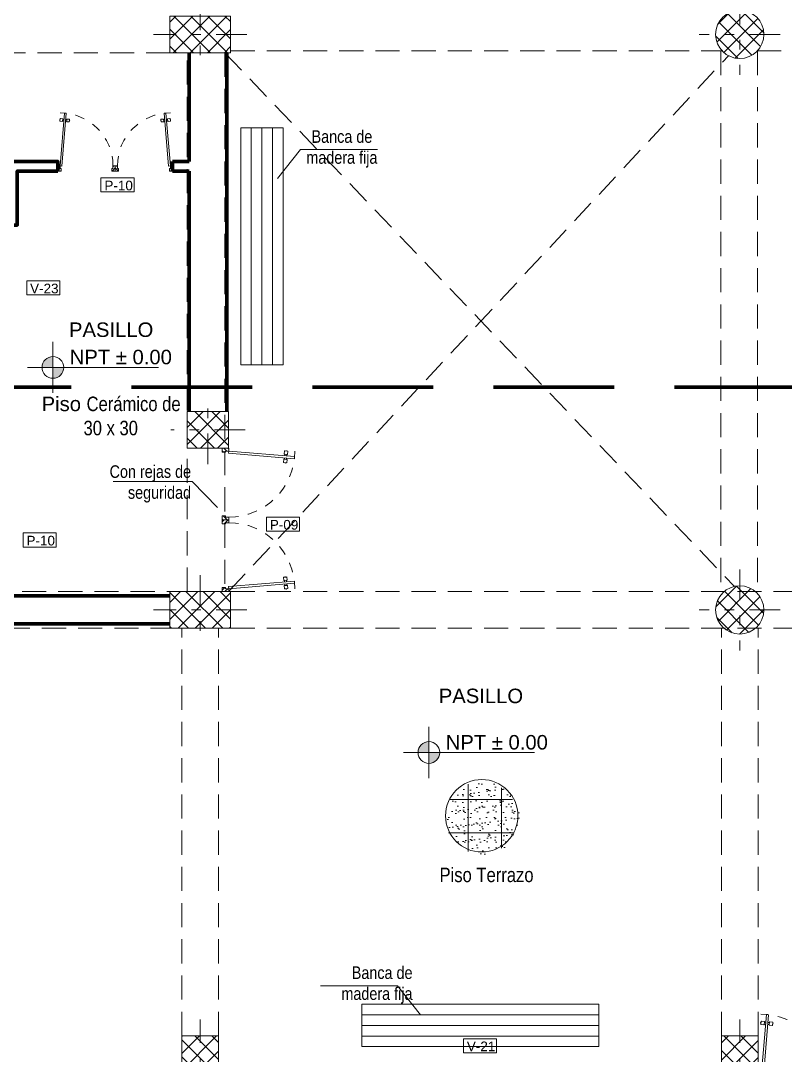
# Model space of a CAD drawing. Header units: inches. Extents: x 140 to 978, y -82 to 38.
# Drawn here: x 619.91 to 627.83, y -2.14 to 8.57 of the extents above; entities that cross this region are included whole.
import ezdxf

# ---------------------------------------------------------------- set-up
doc = ezdxf.new("R2010")
doc.units = ezdxf.units.IN
doc.header["$MEASUREMENT"] = 0
for name, pattern in [('CONTINUA', [0]), ('DASHDOT2', [12.7, 6.35, -3.175, 0, -3.175]), ('DASHED', [0.75, 0.5, -0.25]), ('DASHED2', [0.375, 0.25, -0.125])]:
    doc.linetypes.add(name, pattern=pattern)
for name, color, linetype, lineweight in [('UNSAAC-COLUMNA', 24, 'Continuous', 0), ('UNSAAC-COTA', 48, 'Continuous', 0), ('UNSAAC-EJE COLUMNA', 22, 'DASHDOT2', 0), ('UNSAAC-LINEA DE CORTE', 7, 'Continuous', 70), ('UNSAAC-LLAMADOS', 88, 'Continuous', 0), ('UNSAAC-MUEBLE', 254, 'Continuous', 0), ('UNSAAC-MUROS', 7, 'Continuous', 70), ('UNSAAC-PROYECCIONES', 38, 'DASHED2', 0), ('UNSAAC-TEXTOS', 250, 'Continuous', 0), ('UNSAAC-TEXTURAS', 250, 'Continuous', 0)]:
    doc.layers.add(name, color=color, linetype=linetype, lineweight=lineweight)
doc.styles.add('5mm', font='GOTHIC.TTF', dxfattribs={"height": 5})
doc.styles.add('narrow', font='')
doc.styles.get("Standard").update_dxf_attribs({"font": 'arial.ttf'})
doc.styles.get('narrow').set_extended_font_data('Arial Narrow', italic=True)

# ---------------------------------------------------------------- blocks, each defined once
blk = doc.blocks.new('PRTX80')
at = {"layer": 'UNSAAC-TEXTOS'}
h = blk.add_hatch(dxfattribs=at)
h.set_pattern_fill('ANSI31', color=256, scale=0.01, style=0)
h.set_pattern_definition([(45, (-1.629623, -4.234902), (-0.02245064, 0.02245064), [])])
h.paths.add_polyline_path([(-0.755, 0.036), (-0.8, 0.036), (-0.8, -0.036), (-0.769, -0.036), (-0.769, 0), (-0.755, 0)])
h.paths.add_polyline_path([(0, 0.036), (-0.045, 0.036), (-0.045, 0), (-0.032, 0), (-0.032, -0.036), (0, -0.036)])
at = {"layer": 'UNSAAC-PROYECCIONES', "ltscale": 0.15}
blk.add_arc((-0.032, -0.036), 0.737, 180, 270, dxfattribs=at)
at = {"layer": 'UNSAAC-TEXTOS'}
for p, q in [((-0.165, -0.662), (-0.166, -0.669)), ((-0.162, -0.67), (-0.166, -0.669)), ((-0.162, -0.662), (-0.165, -0.662)), ((-0.161, -0.651), (-0.163, -0.681)), ((-0.13, -0.688), (-0.16, -0.685)), ((-0.127, -0.65), (-0.157, -0.648)), ((-0.124, -0.658), (-0.126, -0.68)), ((-0.126, -0.68), (-0.126, -0.684)), ((-0.11, -0.682), (-0.126, -0.68)), ((-0.123, -0.654), (-0.124, -0.658)), ((-0.108, -0.659), (-0.124, -0.658)), ((-0.085, -0.684), (-0.07, -0.685)), ((-0.083, -0.661), (-0.068, -0.663)), ((-0.068, -0.663), (-0.07, -0.685)), ((-0.07, -0.685), (-0.07, -0.689)), ((-0.068, -0.659), (-0.068, -0.663)), ((-0.064, -0.655), (-0.034, -0.658)), ((-0.03, -0.662), (-0.033, -0.692)), ((-0.032, -0.681), (-0.028, -0.681)), ((-0.031, -0.673), (-0.028, -0.673)), ((-0.028, -0.673), (-0.028, -0.681)), ((-0.067, -0.693), (-0.037, -0.695))]:
    blk.add_line(p, q, dxfattribs=at)
for points in [[(-0.8, 0.036), (-0.755, 0.036), (-0.755, 0), (-0.769, 0), (-0.769, -0.036), (-0.8, -0.036), (-0.8, 0.036)], [(-0.045, 0.036), (0, 0.036), (0, -0.036), (-0.032, -0.036), (-0.032, 0), (-0.045, 0), (-0.045, 0.036)]]:
    blk.add_lwpolyline(points, dxfattribs=at)
blk.add_lwpolyline([(-0.056, -0.034), (-0.032, -0.036), (-0.093, -0.77), (-0.117, -0.768)], close=True, dxfattribs=at)
for centre, start, end in [((-0.16, -0.681), 175.2462, 265.2462), ((-0.157, -0.651), 85.2462, 175.2462), ((-0.13, -0.684), 265.2462, 355.2462), ((-0.127, -0.654), 355.2462, 85.2462), ((-0.067, -0.689), 175.2462, 265.2462), ((-0.064, -0.659), 85.2462, 175.2462), ((-0.034, -0.662), 355.2462, 85.2462), ((-0.037, -0.691), 265.2462, 355.2462)]:
    blk.add_arc(centre, 0.00375, start, end, dxfattribs=at)
blk = doc.blocks.new('A$C1DC20D96')
at = {"layer": 'UNSAAC-MUEBLE', "xscale": -1.167239801663273, "yscale": 1.167239801663273, "zscale": 1.167239801663273, "rotation": 180}
blk.add_blockref('PRTX80', (0, 0.034), dxfattribs=at)
blk = doc.blocks.new('c7')
at = {"layer": 'UNSAAC-TEXTURAS'}
h = blk.add_hatch(dxfattribs=at)
h.set_pattern_fill('ANSI37', color=256)
h.set_pattern_definition([(45, (-861.40334, -189.35103), (-0.088388348, 0.088388348), []), (135, (-861.40334, -189.35103), (-0.088388348, -0.088388348), [])])
h.paths.add_polyline_path([(0, 0.25), (0, 0), (0.25, 0, 0.414214)])
h.paths.add_polyline_path([(0, -0.25, 0.414214), (0.25, 0), (0, 0)])
h.paths.add_polyline_path([(0, -0.25), (0, 0), (-0.25, 0, 0.414214)])
h.paths.add_polyline_path([(0, 0), (0, 0.25, 0.414214), (-0.25, 0)])
at = {"layer": 'UNSAAC-COLUMNA'}
blk.add_circle((0, 0), 0.25, dxfattribs=at)
at = {"layer": 'UNSAAC-EJE COLUMNA', "ltscale": 0.05}
for p, q in [((0, 0.42), (0, -0.42)), ((0.42, 0), (-0.42, 0))]:
    blk.add_line(p, q, dxfattribs=at)
blk = doc.blocks.new('c')
at = {"layer": 'UNSAAC-TEXTURAS'}
h = blk.add_hatch(dxfattribs=at)
h.set_pattern_fill('ANSI37', color=256)
h.set_pattern_definition([(45, (-855.58834, -178.38853), (-0.088388348, 0.088388348), []), (135, (-855.58834, -178.38853), (-0.088388348, -0.088388348), [])])
h.paths.add_polyline_path([(0.19, 0.635), (0, 0.635), (0, 0.316), (0.19, 0.316)])
h.paths.add_polyline_path([(0.19, 0.316), (0.38, 0.316), (0.38, 0.635), (0.19, 0.635)])
h.paths.add_polyline_path([(0.19, 0), (0.38, 0), (0.38, 0.316), (0.19, 0.316)])
h.paths.add_polyline_path([(0.19, 0.316), (0, 0.316), (0, 0), (0.19, 0)])
at = {"layer": 'UNSAAC-COLUMNA'}
blk.add_lwpolyline([(0, 0), (0, 0.635), (0.38, 0.635), (0.38, 0)], dxfattribs=at)
blk.add_lwpolyline([(0, 0.635), (0.38, 0.635), (0.38, 0), (0, 0)], close=True, dxfattribs=at)
at = {"layer": 'UNSAAC-EJE COLUMNA', "ltscale": 0.05}
for p, q in [((0.19, -0.172), (0.19, 0.805)), ((0.55, 0.316), (-0.17, 0.316))]:
    blk.add_line(p, q, dxfattribs=at)
blk = doc.blocks.new('c2')
at = {"layer": 'UNSAAC-TEXTURAS'}
h = blk.add_hatch(dxfattribs=at)
h.set_pattern_fill('ANSI37', color=256)
h.set_pattern_definition([(45, (-846.62834, -178.42103), (-0.088388348, 0.088388348), []), (135, (-846.62834, -178.42103), (-0.088388348, -0.088388348), [])])
h.paths.add_polyline_path([(0.315, 0.19), (0.315, 0.38), (0, 0.38), (0, 0.19)])
h.paths.add_polyline_path([(0.63, 0.19), (0.63, 0.38), (0.315, 0.38), (0.315, 0.19)])
h.paths.add_polyline_path([(0.315, 0.19), (0.315, 0), (0.63, 0), (0.63, 0.19)])
h.paths.add_polyline_path([(0.315, 0), (0.315, 0.19), (0, 0.19), (0, 0)])
at = {"layer": 'UNSAAC-COLUMNA'}
blk.add_lwpolyline([(0.63, 0.38), (0, 0.38), (0, 0), (0.63, 0)], close=True, dxfattribs=at)
at = {"layer": 'UNSAAC-EJE COLUMNA', "ltscale": 0.05}
for p, q in [((0.315, 0.55), (0.315, -0.17)), ((0.8, 0.19), (-0.17, 0.19))]:
    blk.add_line(p, q, dxfattribs=at)
blk = doc.blocks.new('c3')
at = {"layer": 'UNSAAC-TEXTURAS'}
h = blk.add_hatch(dxfattribs=at)
h.set_pattern_fill('ANSI37', color=256)
h.set_pattern_definition([(45, (-850.00334, -183.11182), (-0.088388348, 0.088388348), []), (135, (-850.00334, -183.11182), (-0.088388348, -0.088388348), [])])
h.paths.add_polyline_path([(0.188, 0.43), (0, 0.43), (0, 0.215), (0.188, 0.215)])
h.paths.add_polyline_path([(0.38, 0.389), (0.375, 0.43), (0.188, 0.43), (0.188, 0.215), (0.38, 0.215)])
h.paths.add_polyline_path([(0.38, 0.215), (0.188, 0.215), (0.188, 0), (0.38, 0)])
h.paths.add_polyline_path([(0.188, 0.215), (0, 0.215), (0, 0.099), (0, 0), (0.188, 0)])
at = {"layer": 'UNSAAC-COLUMNA'}
blk.add_lwpolyline([(0, 0.43), (0.38, 0.43), (0.38, 0), (0, 0)], close=True, dxfattribs=at)
at = {"layer": 'UNSAAC-EJE COLUMNA', "ltscale": 0.05}
for p, q in [((0.19, 0.6), (0.19, -0.17)), ((0.545, 0.215), (-0.17, 0.215))]:
    blk.add_line(p, q, dxfattribs=at)
blk = doc.blocks.new('A$C65CD22AE')
at = {"layer": 'UNSAAC-MUEBLE', "yscale": 0.9281276170780589, "zscale": 0.9281276170780589, "rotation": 90}
for p, xscale in [((0.033, 1.485), 0.9281276170780589), ((0.033, 0), -0.9281276170780589)]:
    blk.add_blockref('PRTX80', p, dxfattribs=dict(at, xscale=xscale))
blk = doc.blocks.new('VIGA')
at = {"layer": 'UNSAAC-PROYECCIONES'}
for p, q in [((1093.827, 93.753), (1098.926, 93.753)), ((1098.904, 93.753), (1098.904, 88.223)), ((1099.279, 93.753), (1104.506, 93.753)), ((1099.284, 93.753), (1099.284, 88.223)), ((1089.577, 93.734), (1093.197, 93.734)), ((1093.377, 88.154), (1093.377, 93.734)), ((1093.767, 93.734), (1093.767, 88.154)), ((1084.916, 88.154), (1093.197, 88.154)), ((1093.827, 88.154), (1104.519, 88.154)), ((1088.122, 87.774), (1093.197, 87.774)), ((1093.322, 83.554), (1093.322, 87.774)), ((1093.702, 83.554), (1093.702, 87.774)), ((1093.827, 87.774), (1104.524, 87.774)), ((1098.912, 83.554), (1098.912, 87.774)), ((1099.292, 83.554), (1099.292, 87.774))]:
    blk.add_line(p, q, dxfattribs=at)
blk = doc.blocks.new('npt')
at = {"layer": 'UNSAAC-TEXTOS'}
h = blk.add_hatch(color=0, dxfattribs=at)
h.dxf.hatch_style = 1
h.paths.add_polyline_path([(0.0522, 0), (0, 0), (0, -0.0522, 0.414214)])
h.paths.add_polyline_path([(0, 0.0522, 0.414214), (-0.0522, 0), (0, 0)])
at = {"layer": 'UNSAAC-TEXTOS', "color": 0}
for p, q in [((0, -0.1228), (0, 0.1228)), ((-0.1228, 0), (0.507, 0))]:
    blk.add_line(p, q, dxfattribs=at)
blk.add_circle((0, 0), 0.0522, dxfattribs=at)

msp = doc.modelspace()

# ---------------------------------------------------------------- hatches: boundary and pattern name
at = {"layer": 'UNSAAC-TEXTOS'}
h = msp.add_hatch(dxfattribs=at)
h.set_pattern_fill('_USER', color=256, scale=0.345285, style=0, double=1, pattern_type=0)
h.set_pattern_definition([(0, (624.5398, 0.1597), (0, 0.34529), []), (90, (624.5398, 0.1597), (-0.34529, 2e-17), [])])
edge = h.paths.add_edge_path()
edge.add_arc((624.678, 0.315), 0.375, 0, 360)
h = msp.add_hatch(dxfattribs=at)
h.set_pattern_fill('AR-SAND', color=256, scale=0.0625, style=0, double=1)
h.set_pattern_definition([(37.5, (1023.06604, 79.73255), (-0.003937085, 0.120426486), [0, -0.095, 0, -0.10625, 0, -0.1015625]), (7.5, (1023.06604, 79.73255), (0.110611044, 0.17638413), [0, -0.05125, 0, -0.085625, 0, -0.0328125]), (327.5, (1022.98916, 79.73255), (0.194633866, 0.00035369), [0, -0.03125, 0, -0.1125, 0, -0.146875]), (317.5, (1022.98916, 79.73255), (0.18788291, 0.05485472), [0, -0.015625, 0, -0.07375, 0, -0.084375])])
edge = h.paths.add_edge_path()
edge.add_arc((624.702, 0.312), 0.373, 0, 360)

# ---------------------------------------------------------------- linework, layer by layer
at = {"layer": 'UNSAAC-LINEA DE CORTE', "linetype": 'DASHED', "ltscale": 2.5}
msp.add_line((607.929, 4.777), (661.236, 4.777), dxfattribs=at)
at = {"layer": 'UNSAAC-LLAMADOS', "ltscale": 2.5}
for points in [[(623.603, 7.237), (622.804, 7.237), (622.567, 6.935)], [(620.865, 3.799), (621.683, 3.799), (621.944, 3.53)], [(623.011, -1.422), (623.81, -1.422), (624.047, -1.724)]]:
    msp.add_lwpolyline(points, dxfattribs=at)
at = {"layer": 'UNSAAC-MUEBLE'}
for points in [[(622.186, 5.007), (622.186, 7.463), (622.295, 7.463), (622.295, 5.007)], [(622.295, 5.007), (622.295, 7.463), (622.405, 7.463), (622.405, 5.007)], [(622.405, 5.007), (622.405, 7.463), (622.514, 7.463), (622.514, 5.007)], [(622.514, 5.007), (622.514, 7.463), (622.624, 7.463), (622.624, 5.007)], [(625.895, -1.724), (623.439, -1.724), (623.439, -1.614), (625.895, -1.614)], [(625.895, -1.833), (623.439, -1.833), (623.439, -1.724), (625.895, -1.724)], [(625.895, -1.943), (623.439, -1.943), (623.439, -1.833), (625.895, -1.833)], [(625.895, -2.052), (623.439, -2.052), (623.439, -1.943), (625.895, -1.943)]]:
    msp.add_lwpolyline(points, close=True, dxfattribs=at)
at = {"layer": 'UNSAAC-MUROS'}
for p, q in [((621.65, 8.239), (621.65, 7.114)), ((622.04, 4.524), (622.04, 8.239)), ((621.65, 7.114), (621.48, 7.114)), ((621.48, 7.114), (621.48, 7.014)), ((621.48, 7.014), (621.65, 7.014)), ((621.65, 7.014), (621.65, 4.524))]:
    msp.add_line(p, q, dxfattribs=at)
msp.add_lwpolyline([(620.29, 7.014), (620.29, 7.114), (619.77, 7.114), (619.77, 6.454), (619.87, 6.454), (619.87, 7.014)], close=True, dxfattribs=at)
for points in [[(621.45, 2.614), (616.375, 2.614)], [(621.45, 2.324), (618.15, 2.324), (618.15, 2.324), (617.43, 2.324), (617.43, 2.324), (616.375, 2.324)]]:
    msp.add_lwpolyline(points, dxfattribs=at)
at = {"layer": 'UNSAAC-PROYECCIONES'}
for p, q in [((622.02, 8.239), (627.299, 2.713)), ((622.06, 2.659), (627.238, 8.208))]:
    msp.add_line(p, q, dxfattribs=at)
at = {"layer": 'UNSAAC-TEXTOS'}
for points in [[(620.737, 6.943), (621.08, 6.943), (621.08, 6.797), (620.737, 6.797)], [(619.968, 5.877), (620.311, 5.877), (620.311, 5.731), (619.968, 5.731)], [(622.451, 3.43), (622.794, 3.43), (622.794, 3.284), (622.451, 3.284)], [(619.93, 3.266), (620.274, 3.266), (620.274, 3.12), (619.93, 3.12)], [(624.492, -1.971), (624.836, -1.971), (624.836, -2.117), (624.492, -2.117)]]:
    msp.add_lwpolyline(points, close=True, dxfattribs=at)
msp.add_circle((624.682, 0.338), 0.375, dxfattribs=at)

# ---------------------------------------------------------------- block references
at = {"layer": 'UNSAAC-COTA'}
msp.add_blockref('A$C65CD22AE', (621.995, 2.659), dxfattribs=at)
at = {"layer": 'UNSAAC-MUEBLE', "linetype": 'CONTINUA', "lineweight": 0, "ltscale": 0.4, "yscale": 0.6371863089873875, "zscale": 0.6371863089873875}
for p, xscale in [((620.29, 7.019), -0.6371863089873875), ((621.48, 7.019), 0.6371863089873875)]:
    msp.add_blockref('A$C1DC20D96', p, dxfattribs=dict(at, xscale=xscale))
at = {"layer": 'UNSAAC-MUEBLE', "xscale": 0.9312424115601609, "yscale": 0.9312424115601609, "zscale": 0.9312424115601609, "rotation": 180.0000000000006}
msp.add_blockref('PRTX80', (627.545, -2.437), dxfattribs=at)
at = {"layer": 'UNSAAC-PROYECCIONES'}
msp.add_blockref('VIGA', (-471.746, -85.495), dxfattribs=at)
at = {"layer": 'UNSAAC-TEXTOS', "xscale": 2.154779168756153, "yscale": 2.154779168756153, "zscale": 2.154779168756153}
for p in [(620.24, 4.981), (624.135, 0.993)]:
    msp.add_blockref('npt', p, dxfattribs=at)
at = {"layer": 'UNSAAC-TEXTURAS'}
for name, p in [('c2', (621.45, 8.239)), ('c7', (627.355, 8.429)), ('c2', (621.45, 2.279)), ('c7', (627.355, 2.469)), ('c', (621.575, -2.576)), ('c', (627.165, -2.576))]:
    msp.add_blockref(name, p, dxfattribs=at)
at = {"layer": 'UNSAAC-TEXTURAS', "rotation": 270}
msp.add_blockref('c3', (621.63, 4.524), dxfattribs=at)

# ---------------------------------------------------------------- texts
at = {"layer": 'UNSAAC-LLAMADOS', "char_height": 0.13, "width": 1.15269, "style": 'narrow'}
for s, insert, attachment_point in [('\\pi0.27041;{\\fArial Narrow|b0|i0|c0|p34;Banca de \\P\\pi0.21614;madera fija}', (622.649, 7.436), 1), ('{\\fArial Narrow|b0|i0|c0|p34;Con rejas de seguridad}', (621.671, 3.967), 3), ('{\\fArial Narrow|b0|i0|c0|p34;Banca de madera fija}', (623.965, -1.222), 3)]:
    msp.add_mtext(s, dxfattribs=dict(at, insert=insert, attachment_point=attachment_point))
at = {"layer": 'UNSAAC-TEXTOS', "char_height": 0.1, "attachment_point": 1}
for s, insert in [('{\\f@Arial Unicode MS|b0|i0|c0|p34;P-10}', (620.773, 6.914)), ('{\\f@Arial Unicode MS|b0|i0|c0|p34;V-}23', (620.003, 5.848)), ('{\\f@Arial Unicode MS|b0|i0|c0|p34;P-0}9', (622.487, 3.401)), ('{\\f@Arial Unicode MS|b0|i0|c0|p34;P-10}', (619.966, 3.237)), ('{\\f@Arial Unicode MS|b0|i0|c0|p34;V-}21', (624.528, -2))]:
    msp.add_mtext_dynamic_manual_height_columns(s, width=0.2, gutter_width=1, heights=[0], dxfattribs=dict(at, insert=insert))
at = {"layer": 'UNSAAC-TEXTOS', "char_height": 0.15, "width": 2.27449, "attachment_point": 1}
for insert in [(619.693, 5.446), (623.524, 1.654)]:
    msp.add_mtext('\\pi0.71323;PASILLO', dxfattribs=dict(at, insert=insert))
at = {"layer": 'UNSAAC-TEXTOS', "char_height": 0.15, "attachment_point": 1}
for s, insert, width, style in [('{\\fArial|b0|i0|c0|p34;NPT ± 0.00}', (620.414, 5.163), 1.06387, '5mm'), ('\\pi0.053834;{\\fArial|b0|i0|c204|p34;Piso \\fArial Narrow|b0|i0|c0|p34;Cerámico de \\P\\pi0.48777;30 x 30}', (620.069, 4.678), 1.52397, 'narrow'), ('{\\fArial|b0|i0|c0|p34;NPT ± 0.00}', (624.309, 1.174), 1.06387, '5mm'), ('{\\fArial Narrow|b0|i0|c0|p34;Piso Terrazo }', (624.245, -0.199), 1.52397, 'narrow')]:
    msp.add_mtext(s, dxfattribs=dict(at, insert=insert, width=width, style=style))

doc.saveas('drawing.dxf')
